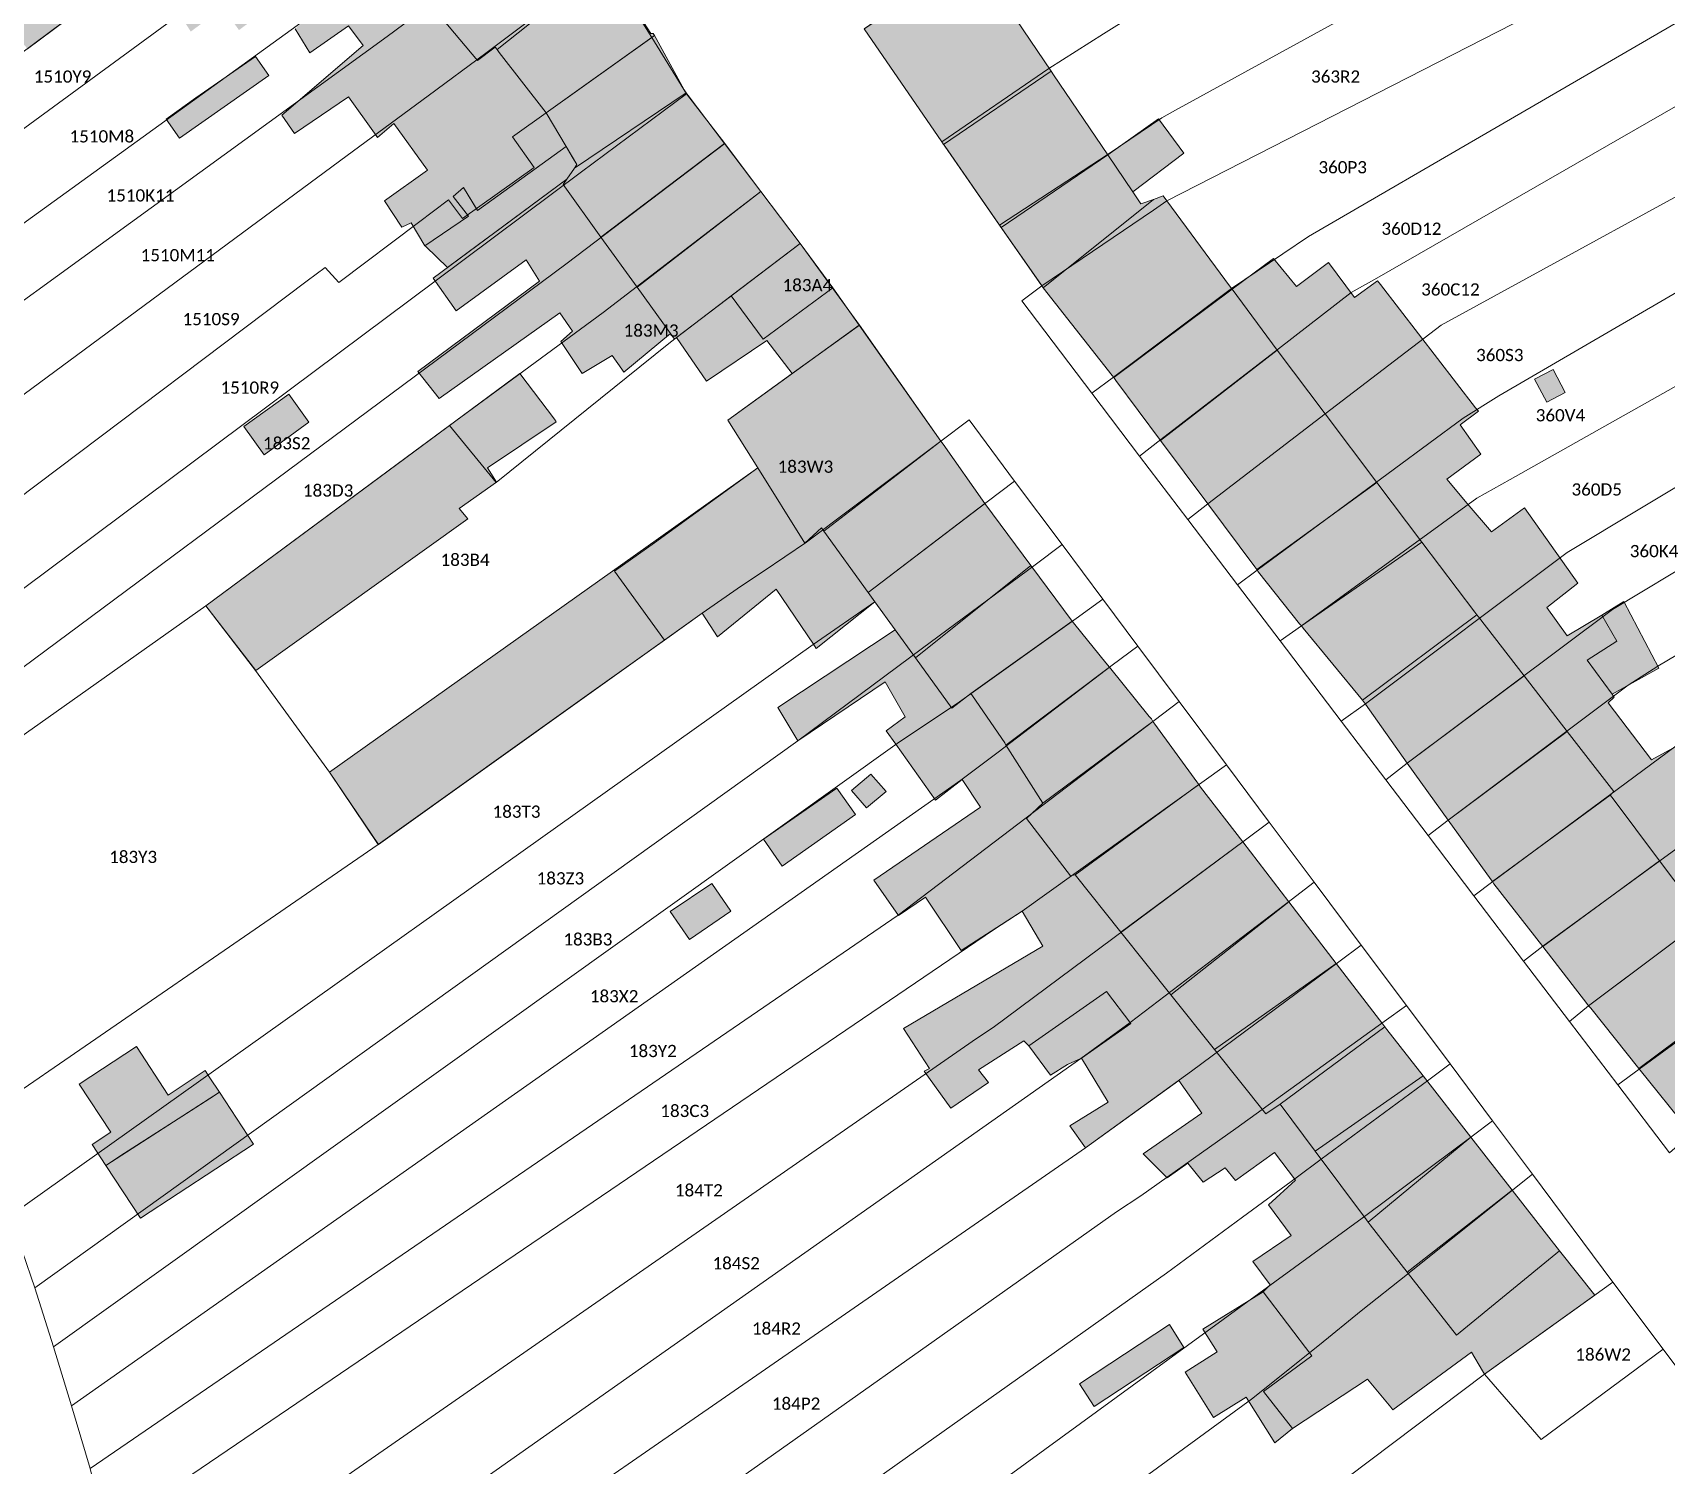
# Model space of a CAD drawing. Header units: metres. Extents: x 113120 to 240396, y 120329 to 242116.
# Drawn here: x 120008.8 to 120115.6, y 121815.8 to 121909.5 of the extents above; entities that cross this region are included whole.
import ezdxf

# ---------------------------------------------------------------- set-up
doc = ezdxf.new("R2010")
doc.units = ezdxf.units.M
doc.header["$LTSCALE"] = 3
for name, color, linetype, lineweight in [('Bpn_CaPa', 78, 'Continuous', 0), ('Bpn_ReBu', 4, 'Continuous', 0), ('Bpt_CaNu', 7, 'Continuous', 0), ('Hachure bâtiment', 11, 'Continuous', 0)]:
    doc.layers.add(name, color=color, linetype=linetype, lineweight=lineweight)
doc.styles.add('Legend', font='')
doc.styles.get('Legend').set_extended_font_data('Calibri')

msp = doc.modelspace()

# ---------------------------------------------------------------- hatches: boundary and pattern name
at = {"layer": 'Hachure bâtiment'}
h = msp.add_hatch(color=256, dxfattribs=at)
h.dxf.hatch_style = 1
h.paths.add_polyline_path([(120015.1, 121940.94), (120013.19, 121938.08), (120018.45, 121933.34), (120017.92, 121932.42), (120021.01, 121928.97), (120022.47, 121930.21), (120024.9, 121926.9), (120023.72, 121925.83), (120026.11, 121922.53), (120026.24, 121922.35), (120021.47, 121918.03), (120020.3, 121919.65), (120017.75, 121917.45), (120018.85, 121916.15), (120008.47, 121908.43), (120007.7, 121909.32), (120006.5, 121908.43), (120004.9, 121910.68), (120018.82, 121921.52), (120017.99, 121922.8), (120020.94, 121925.63), (120019.5, 121927.48), (120016.74, 121925.27), (120015.75, 121926.48), (120013.9, 121925.32), (120012.7, 121926.92), (120007.27, 121931.85), (120010.14, 121934.97), (120005.1, 121939.92), (120003.74, 121938.43), (120002.67, 121939.48), (120004.85, 121941.48), (120005.75, 121940.68), (120010.22, 121945.84)])
h = msp.add_hatch(color=256, dxfattribs=at)
h.dxf.hatch_style = 1
h.paths.add_polyline_path([(120029.62, 121919.37), (120029.8, 121919.21), (120029.95, 121919.06), (120033.21, 121915.91), (120033.33, 121915.81), (120035.41, 121912.58), (120034.42, 121911.81), (120037.9, 121907.67), (120039.05, 121908.53), (120039.18, 121908.37), (120039.31, 121908.19), (120042.38, 121904.24), (120043.7, 121902.03), (120037.9, 121897.85), (120036.99, 121899.35), (120036.3, 121898.77), (120037.3, 121897.48), (120034.45, 121895.55), (120033.55, 121897.05), (120032.95, 121896.77), (120031.82, 121898.48), (120034.62, 121900.48), (120032.42, 121903.55), (120031.35, 121902.63), (120031.16, 121902.9), (120029.45, 121905.28), (120025.94, 121902.88), (120025.1, 121904.08), (120030.42, 121908.65), (120029.45, 121909.92), (120026.94, 121908.17), (120025.97, 121909.73), (120030.54, 121913.77), (120030.05, 121914.55), (120029.05, 121913.83), (120026.99, 121916.52), (120023.74, 121914.55), (120025.59, 121912.08), (120022.3, 121909.65), (120021.25, 121911.12), (120019.15, 121909.55), (120018.48, 121910.59), (120020.35, 121912.15), (120019.39, 121913.83), (120028.38, 121920.46)])
h = msp.add_hatch(color=256, dxfattribs=at)
h.dxf.hatch_style = 1
h.paths.add_polyline_path([(120046.14, 121914.2), (120046.27, 121914.03), (120039.18, 121908.37), (120039.05, 121908.53), (120037.9, 121907.67), (120034.42, 121911.81), (120035.41, 121912.58), (120043.47, 121917.73)])
h = msp.add_hatch(color=256, dxfattribs=at)
h.dxf.hatch_style = 1
h.paths.add_polyline_path([(120046.37, 121913.88), (120046.49, 121913.69), (120049.24, 121909.43), (120049.39, 121909.43), (120049.47, 121909.3), (120042.38, 121904.24), (120039.31, 121908.19), (120039.18, 121908.37), (120046.27, 121914.03)])
h = msp.add_hatch(color=256, dxfattribs=at)
h.dxf.hatch_style = 1
h.paths.add_polyline_path([(120075.4, 121906.97), (120068.37, 121902.17), (120068.26, 121902.33), (120063.18, 121909.72), (120070.32, 121914.49)])
h = msp.add_hatch(color=256, dxfattribs=at)
h.dxf.hatch_style = 1
h.paths.add_polyline_path([(120049.58, 121909.1), (120051.41, 121905.75), (120051.53, 121905.54), (120044.23, 121900.62), (120044.4, 121900.86), (120043.7, 121902.03), (120042.38, 121904.24), (120049.47, 121909.3)])
h = msp.add_hatch(color=256, dxfattribs=at)
h.dxf.hatch_style = 1
h.paths.add_polyline_path([(120024.25, 121906.68), (120018.42, 121902.57), (120017.54, 121903.83), (120019.48, 121905.21), (120023.38, 121907.92)])
h = msp.add_hatch(color=256, dxfattribs=at)
h.dxf.hatch_style = 1
h.paths.add_polyline_path([(120075.56, 121906.73), (120079.11, 121901.48), (120072.14, 121896.74), (120068.47, 121902.03), (120068.37, 121902.17), (120075.4, 121906.97)])
h = msp.add_hatch(color=256, dxfattribs=at)
h.dxf.hatch_style = 1
h.paths.add_polyline_path([(120051.66, 121905.37), (120054.04, 121902.23), (120045.97, 121896.1), (120043.49, 121899.55), (120043.73, 121899.89), (120044.23, 121900.62), (120051.53, 121905.54)])
h = msp.add_hatch(color=256, dxfattribs=at)
h.dxf.hatch_style = 1
h.paths.add_polyline_path([(120084.07, 121901.6), (120080.74, 121899.07), (120079.11, 121901.48), (120082.42, 121903.85)])
h = msp.add_hatch(color=256, dxfattribs=at)
h.dxf.hatch_style = 1
h.paths.add_polyline_path([(120037.88, 121897.89), (120037.89, 121897.88), (120037.9, 121897.85), (120038.83, 121898.52), (120043.7, 121902.03), (120043.79, 121901.89), (120044.16, 121901.26), (120044.4, 121900.86), (120044.23, 121900.62), (120043.73, 121899.89), (120038.86, 121896.29), (120038.46, 121896), (120035.93, 121894.13), (120034.51, 121895.49), (120034.45, 121895.55), (120037.3, 121897.48), (120036.3, 121898.77), (120036.99, 121899.35), (120037.77, 121898.07), (120037.88, 121897.89)])
h = msp.add_hatch(color=256, dxfattribs=at)
h.dxf.hatch_style = 1
h.paths.add_polyline_path([(120056.42, 121899.09), (120048.33, 121892.83), (120045.97, 121896.1), (120054.04, 121902.23)])
h = msp.add_hatch(color=256, dxfattribs=at)
h.dxf.hatch_style = 1
h.paths.add_polyline_path([(120080.74, 121899.07), (120081.27, 121898.28), (120082.1, 121898.58), (120074.88, 121892.8), (120074.72, 121893.03), (120072.14, 121896.74), (120079.11, 121901.48)])
h = msp.add_hatch(color=256, dxfattribs=at)
h.dxf.hatch_style = 1
h.paths.add_polyline_path([(120043.49, 121899.55), (120045.97, 121896.1), (120048.33, 121892.83), (120050.51, 121889.8), (120047.47, 121887.28), (120047.34, 121887.47), (120046.7, 121888.37), (120044.74, 121887.2), (120043.34, 121889.28), (120044.1, 121889.97), (120043.27, 121891.15), (120035.39, 121885.55), (120033.99, 121887.32), (120041.95, 121893.23), (120041.07, 121894.63), (120036.5, 121891.28), (120034.99, 121893.43), (120043.73, 121899.89)])
h = msp.add_hatch(color=256, dxfattribs=at)
h.dxf.hatch_style = 1
h.paths.add_polyline_path([(120058.99, 121895.7), (120050.91, 121889.54), (120050.78, 121889.43), (120050.51, 121889.8), (120048.33, 121892.83), (120056.42, 121899.09)])
h = msp.add_hatch(color=256, dxfattribs=at)
h.dxf.hatch_style = 1
h.paths.add_polyline_path([(120082.97, 121898.48), (120087.07, 121892.93), (120087.24, 121892.71), (120079.5, 121886.92), (120079.39, 121887.06), (120074.88, 121892.8), (120082.1, 121898.58), (120082.74, 121898.8)])
h = msp.add_hatch(color=256, dxfattribs=at)
h.dxf.hatch_style = 1
h.paths.add_polyline_path([(120062.87, 121890.36), (120058.48, 121887.19), (120056.82, 121889.35), (120052.87, 121886.68), (120050.91, 121889.54), (120058.99, 121895.7)])
h = msp.add_hatch(color=256, dxfattribs=at)
h.dxf.hatch_style = 1
h.paths.add_polyline_path([(120091.45, 121892.88), (120093.54, 121894.45), (120095.25, 121892.17), (120096.75, 121893.25), (120096.93, 121893.02), (120103.15, 121884.95), (120103.34, 121884.72), (120102.14, 121883.83), (120103.5, 121881.92), (120101.27, 121880.28), (120102.61, 121878.7), (120104.19, 121876.83), (120106.35, 121878.4), (120109.85, 121873.48), (120107.82, 121871.88), (120109.15, 121870.03), (120111.42, 121871.39), (120112.39, 121869.68), (120110.45, 121868.45), (120112.09, 121866.22), (120112.22, 121866.03), (120111.82, 121865.65), (120114.67, 121861.92), (120117.5, 121863.48), (120119.45, 121860.55), (120118.65, 121860.25), (120119.95, 121858.8), (120121.5, 121859.68), (120122.79, 121858.12), (120119.62, 121855.6), (120121.04, 121853.7), (120122.75, 121851.4), (120126.19, 121853.97), (120127.99, 121851.77), (120126.99, 121851.12), (120129.07, 121848.68), (120128.27, 121848.05), (120129.34, 121846.72), (120130.65, 121847.77), (120132.34, 121845.37), (120128.85, 121842.95), (120129.7, 121842), (120132.55, 121843.97), (120135.05, 121840.97), (120131.82, 121839), (120134.87, 121835.05), (120138.94, 121837.12), (120140.92, 121833.98), (120138.14, 121832.28), (120140.87, 121829.15), (120143.87, 121830.68), (120145.07, 121828.8), (120142.47, 121827.03), (120143.62, 121825.48), (120144.94, 121826.23), (120145.82, 121825), (120144.74, 121824.08), (120146.65, 121821.6), (120149.22, 121822.95), (120151.55, 121819.35), (120146.62, 121815.85), (120143.79, 121819.4), (120141.05, 121822.88), (120137.86, 121826.92), (120135.15, 121830.37), (120134.76, 121830.11), (120132.69, 121832.62), (120132.55, 121832.79), (120132.45, 121832.92), (120129.29, 121837.08), (120127.24, 121839.78), (120124.73, 121843.08), (120124.92, 121843.26), (120125.05, 121843.43), (120121.79, 121847.43), (120121.28, 121847.3), (120118.21, 121851.3), (120118.08, 121851.48), (120117.99, 121851.6), (120115.18, 121855.33), (120112.08, 121859.46), (120111.96, 121859.62), (120112.19, 121859.85), (120109.14, 121863.79), (120106.33, 121867.42), (120103.35, 121871.27), (120103.24, 121871.41), (120103.1, 121871.59), (120099.65, 121876.17), (120096.71, 121880.06), (120093.32, 121884.55), (120090.19, 121888.72), (120087.24, 121892.71), (120089.95, 121894.72)])
h = msp.add_hatch(color=256, dxfattribs=at)
h.dxf.hatch_style = 1
h.paths.add_polyline_path([(120090.19, 121888.72), (120082.56, 121882.82), (120079.64, 121886.74), (120079.5, 121886.92), (120087.24, 121892.71)])
h = msp.add_hatch(color=256, dxfattribs=at)
h.dxf.hatch_style = 1
h.paths.add_polyline_path([(120068.19, 121882.76), (120060.54, 121876.89), (120060.38, 121877.1), (120059.31, 121876.09), (120056.23, 121881.02), (120054.27, 121884.14), (120058.48, 121887.19), (120062.87, 121890.36)])
h = msp.add_hatch(color=256, dxfattribs=at)
h.dxf.hatch_style = 1
h.paths.add_polyline_path([(120093.32, 121884.55), (120085.66, 121878.66), (120082.56, 121882.82), (120090.19, 121888.72)])
h = msp.add_hatch(color=256, dxfattribs=at)
h.dxf.hatch_style = 1
h.paths.add_polyline_path([(120042.93, 121884.2), (120043.05, 121884.03), (120038.55, 121881.03), (120039.14, 121880.08), (120036.7, 121878.37), (120037.27, 121877.68), (120023.4, 121867.77), (120020.14, 121872), (120040.25, 121886.89), (120040.49, 121887.07), (120040.58, 121887.13), (120040.67, 121887.2)])
h = msp.add_hatch(color=256, dxfattribs=at)
h.dxf.hatch_style = 1
h.paths.add_polyline_path([(120109.02, 121885.95), (120107.82, 121885.32), (120107.02, 121886.83), (120108.22, 121887.45)], flags=17)
h = msp.add_hatch(color=256, dxfattribs=at)
h.dxf.hatch_style = 1
h.paths.add_polyline_path([(120026.87, 121884), (120023.94, 121881.88), (120022.62, 121883.72), (120025.55, 121885.83)], flags=17)
h = msp.add_hatch(color=256, dxfattribs=at)
h.dxf.hatch_style = 1
h.paths.add_polyline_path([(120096.71, 121880.06), (120088.85, 121874.37), (120088.72, 121874.55), (120085.66, 121878.66), (120093.32, 121884.55)])
h = msp.add_hatch(color=256, dxfattribs=at)
h.dxf.hatch_style = 1
h.paths.add_polyline_path([(120068.35, 121882.57), (120071.07, 121878.7), (120063.43, 121872.88), (120060.54, 121876.89), (120068.19, 121882.76)])
h = msp.add_hatch(color=256, dxfattribs=at)
h.dxf.hatch_style = 1
h.paths.add_polyline_path([(120059.31, 121876.09), (120060.38, 121877.1), (120060.54, 121876.89), (120063.43, 121872.88), (120063.87, 121872.27), (120060.05, 121869.2), (120059.86, 121869.49), (120057.42, 121873.08), (120053.59, 121869.97), (120052.59, 121871.52), (120031.42, 121856.4), (120028.22, 121861.12), (120049.73, 121876.4), (120056.23, 121881.02)])
h = msp.add_hatch(color=256, dxfattribs=at)
h.dxf.hatch_style = 1
h.paths.add_polyline_path([(120099.65, 121876.17), (120091.77, 121870.68), (120091.65, 121870.83), (120088.97, 121874.21), (120088.85, 121874.37), (120096.71, 121880.06)], flags=17)
h = msp.add_hatch(color=256, dxfattribs=at)
h.dxf.hatch_style = 1
h.paths.add_polyline_path([(120074.08, 121874.63), (120066.53, 121868.59), (120065.2, 121870.44), (120063.87, 121872.27), (120063.43, 121872.88), (120071.07, 121878.7)])
h = msp.add_hatch(color=256, dxfattribs=at)
h.dxf.hatch_style = 1
h.paths.add_polyline_path([(120103.1, 121871.59), (120103.24, 121871.41), (120095.77, 121865.82), (120091.88, 121870.54), (120091.77, 121870.68), (120099.65, 121876.17)], flags=17)
h = msp.add_hatch(color=256, dxfattribs=at)
h.dxf.hatch_style = 1
h.paths.add_polyline_path([(120076.77, 121870.99), (120070.16, 121866.27), (120068.91, 121865.3), (120066.53, 121868.59), (120074.08, 121874.63)])
h = msp.add_hatch(color=256, dxfattribs=at)
h.dxf.hatch_style = 1
h.paths.add_polyline_path([(120115.14, 121867.92), (120112.09, 121866.22), (120110.45, 121868.45), (120112.39, 121869.68), (120111.42, 121871.39), (120112.85, 121872.28)], flags=17)
h = msp.add_hatch(color=256, dxfattribs=at)
h.dxf.hatch_style = 1
h.paths.add_polyline_path([(120076.96, 121870.77), (120078.97, 121868.28), (120079.21, 121867.98), (120072.45, 121862.88), (120072.38, 121863.05), (120070.27, 121866.11), (120070.16, 121866.27), (120076.77, 121870.99)])
h = msp.add_hatch(color=256, dxfattribs=at)
h.dxf.hatch_style = 1
h.paths.add_polyline_path([(120103.35, 121871.27), (120106.33, 121867.42), (120098.68, 121861.72), (120095.95, 121865.57), (120095.77, 121865.82), (120103.24, 121871.41)], flags=17)
h = msp.add_hatch(color=256, dxfattribs=at)
h.dxf.hatch_style = 1
h.paths.add_polyline_path([(120080.62, 121844.68), (120077.4, 121842.43), (120076.47, 121842), (120075.36, 121841.3), (120073.94, 121843.23), (120079.02, 121846.77)], flags=16)
h.paths.add_polyline_path([(120066.53, 121868.59), (120068.91, 121865.3), (120070.16, 121866.27), (120070.27, 121866.11), (120072.38, 121863.05), (120072.45, 121862.88), (120072.57, 121862.69), (120074.87, 121859.1), (120073.8, 121858.09), (120076.67, 121854.34), (120076.97, 121854.41), (120079.97, 121850.66), (120083.23, 121846.57), (120086.09, 121842.99), (120089.45, 121838.79), (120090.37, 121839.41), (120092.67, 121836.33), (120096.03, 121831.84), (120096.13, 121831.7), (120096.26, 121831.51), (120098.68, 121828.43), (120101.91, 121824.31), (120108.65, 121829.81), (120110.96, 121826.93), (120103.75, 121821.75), (120103.62, 121821.98), (120102.9, 121823.2), (120097.75, 121819.43), (120097.62, 121819.59), (120096.1, 121821.43), (120091.19, 121818.2), (120089.3, 121820.63), (120092.45, 121822.95), (120089.27, 121827.15), (120089.72, 121827.6), (120088.59, 121829.12), (120091.1, 121830.83), (120089.62, 121832.83), (120091.39, 121834.45), (120090.02, 121836.25), (120087.47, 121834.43), (120086.79, 121835.25), (120085.34, 121834.32), (120084.35, 121835.55), (120082.99, 121834.6), (120081.42, 121836.17), (120085.25, 121838.83), (120083.75, 121840.95), (120077.65, 121836.55), (120076.62, 121838), (120079.14, 121839.55), (120077.4, 121842.43), (120077.62, 121842.59), (120080.62, 121844.68), (120079.02, 121846.77), (120073.94, 121843.23), (120073.62, 121843.55), (120070.65, 121841.65), (120071.3, 121840.83), (120068.85, 121839.15), (120067.1, 121841.57), (120067.45, 121841.75), (120065.75, 121844.37), (120074.87, 121849.75), (120073.5, 121852.03), (120069.53, 121849.46), (120067.19, 121852.95), (120065.42, 121851.75), (120063.82, 121854.05), (120070.79, 121858.83), (120069.59, 121860.65), (120067.85, 121859.28), (120065.25, 121862.95), (120064.62, 121863.83), (120065.85, 121864.75), (120064.55, 121867.03), (120058.85, 121863.17), (120057.54, 121865.35), (120065.2, 121870.44)])
h = msp.add_hatch(color=256, dxfattribs=at)
h.dxf.hatch_style = 1
h.paths.add_polyline_path([(120081.82, 121864.77), (120081.96, 121864.6), (120082.05, 121864.43), (120074.87, 121859.1), (120072.57, 121862.69), (120072.45, 121862.88), (120079.21, 121867.98)], flags=17)
h = msp.add_hatch(color=256, dxfattribs=at)
h.dxf.hatch_style = 1
h.paths.add_polyline_path([(120109.14, 121863.79), (120101.36, 121857.99), (120098.68, 121861.72), (120106.33, 121867.42)], flags=17)
h = msp.add_hatch(color=256, dxfattribs=at)
h.dxf.hatch_style = 1
h.paths.add_polyline_path([(120082.18, 121864.25), (120084.93, 121860.5), (120085.06, 121860.31), (120076.97, 121854.41), (120076.67, 121854.34), (120073.8, 121858.09), (120074.87, 121859.1), (120082.05, 121864.43)], flags=17)
h = msp.add_hatch(color=256, dxfattribs=at)
h.dxf.hatch_style = 1
h.paths.add_polyline_path([(120112.19, 121859.85), (120111.96, 121859.62), (120104.26, 121853.97), (120104.17, 121854.09), (120101.36, 121857.99), (120109.14, 121863.79)], flags=17)
h = msp.add_hatch(color=256, dxfattribs=at)
h.dxf.hatch_style = 1
h.paths.add_polyline_path([(120064.62, 121859.85), (120063.34, 121858.78), (120062.35, 121859.92), (120063.62, 121861)], flags=17)
h = msp.add_hatch(color=256, dxfattribs=at)
h.dxf.hatch_style = 1
h.paths.add_polyline_path([(120085.17, 121860.15), (120087.93, 121856.57), (120079.97, 121850.66), (120076.97, 121854.41), (120085.06, 121860.31)], flags=17)
h = msp.add_hatch(color=256, dxfattribs=at)
h.dxf.hatch_style = 1
h.paths.add_polyline_path([(120062.62, 121858.35), (120057.82, 121854.97), (120056.59, 121856.73), (120061.39, 121860.08)])
h = msp.add_hatch(color=256, dxfattribs=at)
h.dxf.hatch_style = 1
h.paths.add_polyline_path([(120112.08, 121859.46), (120115.18, 121855.33), (120107.55, 121849.72), (120104.36, 121853.83), (120104.26, 121853.97), (120111.96, 121859.62)], flags=17)
h = msp.add_hatch(color=256, dxfattribs=at)
h.dxf.hatch_style = 1
h.paths.add_polyline_path([(120090.94, 121852.65), (120083.23, 121846.57), (120079.97, 121850.66), (120087.93, 121856.57)], flags=17)
h.paths.add_polyline_path([(120080.62, 121844.68), (120077.4, 121842.43), (120076.47, 121842), (120075.36, 121841.3), (120073.94, 121843.23), (120079.02, 121846.77)], flags=16)
h = msp.add_hatch(color=256, dxfattribs=at)
h.dxf.hatch_style = 1
h.paths.add_polyline_path([(120117.99, 121851.6), (120118.08, 121851.48), (120110.55, 121845.85), (120110.44, 121845.99), (120107.55, 121849.72), (120115.18, 121855.33)], flags=17)
h = msp.add_hatch(color=256, dxfattribs=at)
h.dxf.hatch_style = 1
h.paths.add_polyline_path([(120054.47, 121852.03), (120051.75, 121850.17), (120050.5, 121852), (120053.22, 121853.85)])
h = msp.add_hatch(color=256, dxfattribs=at)
h.dxf.hatch_style = 1
h.paths.add_polyline_path([(120094.05, 121848.6), (120086.09, 121842.99), (120083.23, 121846.57), (120090.94, 121852.65)], flags=17)
h = msp.add_hatch(color=256, dxfattribs=at)
h.dxf.hatch_style = 1
h.paths.add_polyline_path([(120118.21, 121851.3), (120121.28, 121847.3), (120113.84, 121841.75), (120110.69, 121845.68), (120110.55, 121845.85), (120118.08, 121851.48)], flags=17)
h = msp.add_hatch(color=256, dxfattribs=at)
h.dxf.hatch_style = 1
h.paths.add_polyline_path([(120097.09, 121844.64), (120097.22, 121844.47), (120090.37, 121839.41), (120089.45, 121838.79), (120086.09, 121842.99), (120094.05, 121848.6)], flags=17)
h = msp.add_hatch(color=256, dxfattribs=at)
h.dxf.hatch_style = 1
h.paths.add_polyline_path([(120125.05, 121843.43), (120124.92, 121843.26), (120124.73, 121843.08), (120117.26, 121837.48), (120117.17, 121837.6), (120113.84, 121841.75), (120121.28, 121847.3), (120121.79, 121847.43)], flags=17)
h = msp.add_hatch(color=256, dxfattribs=at)
h.dxf.hatch_style = 1
h.paths.add_polyline_path([(120097.36, 121844.3), (120099.73, 121841.26), (120092.67, 121836.33), (120090.37, 121839.41), (120097.22, 121844.47)], flags=17)
h = msp.add_hatch(color=256, dxfattribs=at)
h.dxf.hatch_style = 1
h.paths.add_polyline_path([(120020.09, 121841.61), (120020.4, 121841.14), (120021.02, 121840.19), (120020.4, 121839.79), (120018.57, 121838.61), (120014.81, 121836.2), (120013.59, 121835.41), (120012.7, 121836.77), (120013.92, 121837.57), (120011.85, 121840.73), (120015.59, 121843.18), (120017.66, 121840.01)])
h = msp.add_hatch(color=256, dxfattribs=at)
h.dxf.hatch_style = 1
h.paths.add_polyline_path([(120102.85, 121837.25), (120096.13, 121831.7), (120096.03, 121831.84), (120092.67, 121836.33), (120099.73, 121841.26)], flags=17)
h = msp.add_hatch(color=256, dxfattribs=at)
h.dxf.hatch_style = 1
h.paths.add_polyline_path([(120023.24, 121836.79), (120015.85, 121831.96), (120013.59, 121835.41), (120021.02, 121840.19)])
h = msp.add_hatch(color=256, dxfattribs=at)
h.dxf.hatch_style = 1
h.paths.add_polyline_path([(120105.56, 121833.78), (120098.68, 121828.43), (120096.26, 121831.51), (120096.13, 121831.7), (120102.85, 121837.25)], flags=17)
h = msp.add_hatch(color=256, dxfattribs=at)
h.dxf.hatch_style = 1
h.paths.add_polyline_path([(120108.65, 121829.81), (120101.91, 121824.31), (120098.68, 121828.43), (120105.56, 121833.78)], flags=17)
h = msp.add_hatch(color=256, dxfattribs=at)
h.dxf.hatch_style = 1
h.paths.add_polyline_path([(120090.04, 121817.27), (120088.15, 121820.26), (120086.03, 121818.92), (120084.16, 121821.89), (120086.26, 121823.21), (120085.32, 121824.69), (120089.27, 121827.15), (120092.45, 121822.95), (120089.3, 121820.63), (120091.19, 121818.2)])
h = msp.add_hatch(color=256, dxfattribs=at)
h.dxf.hatch_style = 1
h.paths.add_polyline_path([(120084.07, 121823.51), (120078.22, 121819.65), (120077.25, 121821.12), (120083.15, 121825)], flags=17)

# ---------------------------------------------------------------- linework, layer by layer
at = {"layer": 'Bpn_CaPa'}
for points in [[(120105.93, 121926.31), (120078.82, 121909.41), (120075.26, 121907.13), (120068.26, 121902.35), (120063.18, 121909.72), (120070.13, 121914.55), (120072.92, 121916.53), (120082.9, 121923.27), (120083.5, 121923.67), (120099.71, 121934.71), (120105.93, 121926.31)], [(120031.72, 121932.6), (120034.62, 121928.93), (120026.29, 121922.31), (120021.47, 121918.03), (120018.85, 121916.15), (120010.83, 121910.18), (119979.26, 121886.72), (119977.66, 121889.36), (120007.27, 121912.53), (120008.34, 121913.36), (120018.82, 121921.52), (120020.83, 121923.34), (120031.72, 121932.6)], [(120034.62, 121928.93), (120037.54, 121925.22), (120026.81, 121916.9), (120025.56, 121915.96), (120023.82, 121914.65), (120023.01, 121914.06), (120019.69, 121911.6), (119981.24, 121883.47), (119979.26, 121886.72), (120010.83, 121910.18), (120018.85, 121916.15), (120021.47, 121918.03), (120026.29, 121922.31), (120034.62, 121928.93)], [(120105.93, 121926.31), (120110.98, 121919.48), (120083.53, 121904.42), (120082.64, 121903.92), (120079.14, 121901.53), (120072.02, 121896.89), (120068.26, 121902.35), (120075.26, 121907.13), (120078.82, 121909.41), (120105.93, 121926.31)], [(120037.54, 121925.22), (120040.77, 121921.08), (120032.67, 121914.84), (120029.97, 121912.76), (119983.75, 121879.35), (119982.24, 121881.83), (119981.24, 121883.47), (120019.69, 121911.6), (120023.01, 121914.06), (120023.82, 121914.65), (120025.56, 121915.96), (120026.81, 121916.9), (120037.54, 121925.22)], [(119985.91, 121875.79), (119983.75, 121879.35), (120029.97, 121912.76), (120032.67, 121914.84), (120040.77, 121921.08), (120043.4, 121917.71), (120032, 121909.22), (119985.91, 121875.79)], [(120110.98, 121919.48), (120114.48, 121914.62), (120082.97, 121898.48), (120082.09, 121897.88), (120074.8, 121892.92), (120072.02, 121896.89), (120079.14, 121901.53), (120082.64, 121903.92), (120083.53, 121904.42), (120110.98, 121919.48)], [(119988.62, 121871.34), (119985.91, 121875.79), (120032, 121909.22), (120043.4, 121917.71), (120046.27, 121914.03), (120038.45, 121908.14), (120034.66, 121905.35), (120029.38, 121901.45), (119988.62, 121871.34)], [(120117.29, 121910.72), (120092.24, 121896.16), (120087.2, 121892.75), (120079.49, 121886.95), (120078.06, 121885.91), (120073.48, 121891.94), (120074.8, 121892.92), (120082.09, 121897.88), (120082.97, 121898.48), (120114.48, 121914.62), (120117.2, 121910.83), (120117.29, 121910.72)], [(120049.29, 121909.17), (120040.18, 121902.66), (120041.6, 121900.66), (120036.92, 121897.32), (120036.01, 121898.55), (120034.04, 121897.07), (120028.82, 121893.14), (120027.93, 121894.12), (120026.75, 121893.26), (119991.47, 121866.66), (119988.62, 121871.34), (120029.38, 121901.45), (120034.66, 121905.35), (120038.45, 121908.14), (120046.27, 121914.03), (120049.29, 121909.17)], [(120081.19, 121881.79), (120078.06, 121885.91), (120079.49, 121886.95), (120087.2, 121892.75), (120092.24, 121896.16), (120117.29, 121910.72), (120120.17, 121906.92), (120096.69, 121893.43), (120095.02, 121892.48), (120090.26, 121888.8), (120082.58, 121882.87), (120081.19, 121881.79)], [(120049.29, 121909.17), (120051.57, 121905.49), (120044.7, 121900.37), (120035.13, 121893.23), (119994.01, 121862.54), (119991.47, 121866.66), (120026.75, 121893.26), (120027.93, 121894.12), (120028.82, 121893.14), (120034.04, 121897.07), (120036.01, 121898.55), (120036.92, 121897.32), (120041.6, 121900.66), (120040.18, 121902.66), (120049.29, 121909.17)], [(120081.19, 121881.79), (120082.58, 121882.87), (120090.26, 121888.8), (120095.02, 121892.48), (120096.69, 121893.43), (120120.17, 121906.92), (120123.3, 121902.61), (120100.9, 121890.35), (120093.33, 121884.55), (120085.66, 121878.66), (120084.35, 121877.64), (120081.19, 121881.79)], [(119994.01, 121862.54), (120035.13, 121893.23), (120044.7, 121900.37), (120051.57, 121905.49), (120054.06, 121902.24), (120043.75, 121894.4), (120042.06, 121893.14), (119996.02, 121858.96), (119994.01, 121862.54)], [(119997.56, 121856.02), (119996.02, 121858.96), (120042.06, 121893.14), (120043.75, 121894.4), (120054.06, 121902.24), (120056.43, 121899.1), (120046.11, 121891.19), (120036.06, 121883.79), (120033.73, 121882.07), (120020.14, 121872), (119997.56, 121856.02)], [(120123.3, 121902.61), (120126.38, 121898.38), (120104.68, 121885.73), (120102.34, 121884.26), (120088.88, 121874.33), (120087.59, 121873.38), (120084.35, 121877.64), (120085.66, 121878.66), (120093.33, 121884.55), (120100.9, 121890.35), (120123.3, 121902.61)], [(120054.48, 121892.26), (120050.52, 121889.24), (120048.5, 121887.63), (120039.11, 121880.07), (120036.06, 121883.79), (120046.11, 121891.19), (120056.43, 121899.1), (120059, 121895.7), (120054.48, 121892.26)], [(120087.59, 121873.38), (120088.88, 121874.33), (120102.34, 121884.26), (120104.68, 121885.73), (120126.38, 121898.38), (120129.67, 121893.93), (120105.41, 121880.25), (120103.23, 121879.03), (120091.77, 121870.68), (120090.38, 121869.71), (120087.59, 121873.38)], [(120061.12, 121892.8), (120056.57, 121889.43), (120054.48, 121892.26), (120059, 121895.7), (120061.12, 121892.8)], [(120132.8, 121889.7), (120109.14, 121875.48), (120095.95, 121865.6), (120094.37, 121864.46), (120090.38, 121869.71), (120091.77, 121870.68), (120103.23, 121879.03), (120105.41, 121880.25), (120129.67, 121893.93), (120132.8, 121889.7)], [(120061.12, 121892.8), (120062.86, 121890.36), (120054.27, 121884.14), (120056.23, 121881.02), (120049.47, 121876.12), (120046.85, 121874.27), (120050.12, 121869.75), (120045.38, 121866.37), (120031.41, 121856.39), (120028.22, 121861.12), (120023.39, 121867.77), (120020.14, 121872), (120033.73, 121882.07), (120036.06, 121883.79), (120039.11, 121880.07), (120048.5, 121887.63), (120050.52, 121889.24), (120054.48, 121892.26), (120056.57, 121889.43), (120061.12, 121892.8)], [(120050.12, 121869.75), (120046.85, 121874.27), (120049.47, 121876.12), (120056.23, 121881.02), (120054.27, 121884.14), (120062.86, 121890.36), (120068.19, 121882.76), (120059.41, 121876.16), (120056.58, 121874.25), (120055.16, 121873.3), (120052.59, 121871.52), (120050.12, 121869.75)], [(120132.8, 121889.7), (120135.57, 121885.88), (120112.1, 121871.76), (120098.68, 121861.72), (120097.28, 121860.63), (120094.37, 121864.46), (120095.95, 121865.6), (120109.14, 121875.48), (120132.8, 121889.7)], [(120100.06, 121856.98), (120097.28, 121860.63), (120098.68, 121861.72), (120112.1, 121871.76), (120135.57, 121885.88), (120138.46, 121881.92), (120115.07, 121868.05), (120113.14, 121866.81), (120101.36, 121857.99), (120100.06, 121856.98)], [(120050.12, 121869.75), (120052.59, 121871.52), (120055.16, 121873.3), (120056.58, 121874.25), (120059.41, 121876.16), (120068.19, 121882.76), (120070.04, 121884.17), (120073, 121880.14), (120071.22, 121878.79), (120063.43, 121872.88), (120063.87, 121872.27), (120059.85, 121869.48), (120007.34, 121832.1), (120005.16, 121838.34), (120031.41, 121856.39), (120045.38, 121866.37), (120050.12, 121869.75)], [(120103.05, 121853.04), (120100.06, 121856.98), (120101.36, 121857.99), (120113.14, 121866.81), (120115.07, 121868.05), (120138.46, 121881.92), (120141.54, 121877.71), (120116.28, 121862.85), (120104.29, 121853.98), (120103.05, 121853.04)], [(120008.96, 121827.4), (120007.34, 121832.1), (120059.85, 121869.48), (120063.87, 121872.27), (120063.43, 121872.88), (120071.22, 121878.79), (120073, 121880.14), (120076.13, 121876.01), (120074.36, 121874.69), (120066.99, 121869.22), (120058.85, 121863.17), (120008.96, 121827.4)], [(120103.05, 121853.04), (120104.29, 121853.98), (120116.28, 121862.85), (120141.54, 121877.71), (120144.48, 121873.7), (120121.5, 121859.68), (120119.95, 121858.8), (120107.56, 121849.74), (120106.3, 121848.77), (120103.05, 121853.04)], [(120008.96, 121827.4), (120058.85, 121863.17), (120066.99, 121869.22), (120074.36, 121874.69), (120076.13, 121876.01), (120078.79, 121872.44), (120077.04, 121871.18), (120069.41, 121865.72), (120065.33, 121862.99), (120010.17, 121823.55), (120008.96, 121827.4)], [(120109.3, 121844.82), (120106.3, 121848.77), (120107.56, 121849.74), (120119.95, 121858.8), (120121.5, 121859.68), (120144.48, 121873.7), (120147.02, 121869.43), (120122.56, 121854.65), (120121.04, 121853.7), (120110.55, 121845.85), (120109.3, 121844.82)], [(119997.56, 121856.02), (120020.14, 121872), (120023.39, 121867.77), (120028.22, 121861.12), (120031.41, 121856.39), (120005.16, 121838.34), (120003.32, 121844.79), (119997.56, 121856.02)], [(120081.08, 121869.37), (120079.39, 121868.11), (120071.94, 121862.44), (120069.51, 121860.6), (120011.34, 121819.68), (120010.17, 121823.55), (120065.33, 121862.99), (120069.41, 121865.72), (120077.04, 121871.18), (120078.79, 121872.44), (120081.08, 121869.37)], [(120083.78, 121865.75), (120082.15, 121864.5), (120073.78, 121858.14), (120065.4, 121851.78), (120012.56, 121815.59), (120011.34, 121819.68), (120069.51, 121860.6), (120071.94, 121862.44), (120079.39, 121868.11), (120081.08, 121869.37), (120083.78, 121865.75)], [(120109.3, 121844.82), (120110.55, 121845.85), (120121.04, 121853.7), (120122.56, 121854.65), (120147.02, 121869.43), (120150.19, 121865.22), (120127.99, 121851.77), (120126.28, 121850.77), (120113.86, 121841.71), (120112.45, 121840.67), (120109.3, 121844.82)], [(120083.78, 121865.75), (120086.87, 121861.61), (120085.25, 121860.45), (120073.5, 121852.03), (120071.64, 121850.81), (120013.57, 121811.36), (120012.56, 121815.59), (120065.4, 121851.78), (120073.78, 121858.14), (120082.15, 121864.5), (120083.78, 121865.75)], [(120150.19, 121865.22), (120152.92, 121861.6), (120128.72, 121847.48), (120126.53, 121845.94), (120127.23, 121845.02), (120117.26, 121837.48), (120115.84, 121836.22), (120112.45, 121840.67), (120113.86, 121841.71), (120126.28, 121850.77), (120127.99, 121851.77), (120150.19, 121865.22)], [(120089.66, 121857.86), (120088.11, 121856.7), (120071.61, 121844.43), (120070.52, 121843.71), (120014.96, 121805.13), (120013.57, 121811.36), (120071.64, 121850.81), (120073.5, 121852.03), (120085.25, 121860.45), (120086.87, 121861.61), (120089.66, 121857.86)], [(120016.21, 121799.34), (120014.96, 121805.13), (120070.52, 121843.71), (120071.61, 121844.43), (120088.11, 121856.7), (120089.66, 121857.86), (120092.61, 121853.93), (120091.11, 121852.78), (120080.57, 121844.75), (120077.35, 121842.4), (120016.21, 121799.34)], [(120017.21, 121794.74), (120016.21, 121799.34), (120077.35, 121842.4), (120080.57, 121844.75), (120091.11, 121852.78), (120092.61, 121853.93), (120095.68, 121849.81), (120094.21, 121848.72), (120084.59, 121841.58), (120077.65, 121836.55), (120017.21, 121794.74)], [(120098.63, 121845.87), (120097.19, 121844.82), (120087.48, 121837.81), (120081.28, 121833.41), (120079.68, 121832.37), (120018.44, 121789.04), (120017.21, 121794.74), (120077.65, 121836.55), (120084.59, 121841.58), (120094.21, 121848.72), (120095.68, 121849.81), (120098.63, 121845.87)], [(120101.49, 121842.04), (120100.1, 121841.01), (120093.05, 121835.81), (120091.42, 121834.6), (120087.92, 121832.03), (120082.94, 121828.35), (120020.21, 121783.88), (120018.44, 121789.04), (120079.68, 121832.37), (120081.28, 121833.41), (120087.48, 121837.81), (120097.19, 121844.82), (120098.63, 121845.87), (120101.49, 121842.04)], [(120101.49, 121842.04), (120104.27, 121838.32), (120102.93, 121837.32), (120095.98, 121832.13), (120022.4, 121778.48), (120020.21, 121783.88), (120082.94, 121828.35), (120087.92, 121832.03), (120091.42, 121834.6), (120093.05, 121835.81), (120100.1, 121841.01), (120101.49, 121842.04)], [(120024.96, 121773.7), (120022.4, 121778.48), (120095.98, 121832.13), (120102.93, 121837.32), (120104.27, 121838.32), (120106.87, 121834.84), (120105.6, 121833.82), (120098.71, 121828.29), (120095.67, 121825.89), (120092.95, 121823.68), (120088.5, 121820.12), (120024.96, 121773.7)], [(120024.96, 121773.7), (120088.5, 121820.12), (120092.95, 121823.68), (120095.67, 121825.89), (120098.71, 121828.29), (120105.6, 121833.82), (120106.87, 121834.84), (120112.14, 121827.77), (120110.9, 121826.88), (120103.75, 121821.75), (120088.79, 121810.49), (120088.02, 121811.63), (120026.72, 121769.58), (120024.96, 121773.7)], [(120103.75, 121821.75), (120110.9, 121826.88), (120112.14, 121827.77), (120115.42, 121823.38), (120107.45, 121817.48), (120103.75, 121821.75)]]:
    msp.add_lwpolyline(points, close=True, dxfattribs=at)
for points in [[(120007.34, 121832.1), (120008.96, 121827.4), (120010.17, 121823.55), (120010.17, 121823.55), (120011.34, 121819.68), (120012.56, 121815.59), (120013.57, 121811.36), (120014.96, 121805.13), (120016.21, 121799.34), (120017.21, 121794.74), (120018.44, 121789.04), (120020.21, 121783.88), (120022.4, 121778.48), (120024.96, 121773.7), (120026.72, 121769.58), (120029.06, 121760.52), (120027.92, 121753.61), (120018.28, 121754.1), (120017.76, 121735.37), (120016.43, 121700.05), (120011.65, 121701.12), (120008.66, 121746.27)], [(120017.76, 121735.37), (120018.28, 121754.1), (120027.92, 121753.61), (120029.06, 121760.52), (120026.72, 121769.58), (120088.02, 121811.63), (120088.79, 121810.49), (120103.75, 121821.75), (120107.45, 121817.48), (120115.42, 121823.38), (120132.61, 121800.34), (120145.14, 121785.43), (120162.1, 121770.45), (120187.71, 121749.4), (120231.06, 121718.28)]]:
    msp.add_lwpolyline(points, dxfattribs=at)
at = {"layer": 'Bpn_ReBu'}
for points in [[(120005.75, 121940.68), (120010.22, 121945.84), (120015.1, 121940.94), (120015.1, 121940.94), (120013.19, 121938.08), (120018.45, 121933.34), (120017.92, 121932.42), (120021.01, 121928.97), (120022.47, 121930.21), (120024.9, 121926.9), (120023.72, 121925.83), (120026.11, 121922.53), (120026.24, 121922.35), (120021.47, 121918.03), (120020.3, 121919.65), (120017.75, 121917.45), (120018.85, 121916.15), (120008.47, 121908.43)], [(120034.42, 121911.81), (120037.9, 121907.67), (120039.05, 121908.53), (120039.18, 121908.37), (120039.31, 121908.19), (120042.38, 121904.24), (120043.7, 121902.03), (120037.9, 121897.85), (120036.99, 121899.35), (120036.3, 121898.77), (120037.3, 121897.48), (120034.45, 121895.55), (120033.55, 121897.05), (120032.95, 121896.77), (120031.82, 121898.48), (120034.62, 121900.48), (120032.42, 121903.55), (120031.35, 121902.63), (120031.16, 121902.9), (120029.45, 121905.28), (120025.94, 121902.88), (120025.1, 121904.08), (120030.42, 121908.65), (120029.45, 121909.92), (120026.94, 121908.17), (120025.97, 121909.73)], [(120117.99, 121851.6), (120115.18, 121855.33), (120112.08, 121859.46), (120111.96, 121859.62), (120112.19, 121859.85), (120109.14, 121863.79), (120106.33, 121867.42), (120103.35, 121871.27), (120103.24, 121871.41), (120103.1, 121871.59), (120099.65, 121876.17), (120096.71, 121880.06), (120093.32, 121884.55), (120090.19, 121888.72), (120087.24, 121892.71), (120089.95, 121894.72), (120091.45, 121892.88), (120091.45, 121892.88), (120093.54, 121894.45), (120095.25, 121892.17), (120096.75, 121893.25), (120096.93, 121893.02), (120103.15, 121884.95), (120103.34, 121884.72), (120102.14, 121883.83), (120103.5, 121881.92), (120101.27, 121880.28), (120102.61, 121878.7), (120104.19, 121876.83), (120106.35, 121878.4), (120109.85, 121873.48), (120107.82, 121871.88), (120109.15, 121870.03), (120111.42, 121871.39), (120112.39, 121869.68), (120110.45, 121868.45), (120112.09, 121866.22), (120112.22, 121866.03), (120111.82, 121865.65), (120114.67, 121861.92), (120117.5, 121863.48)]]:
    msp.add_lwpolyline(points, dxfattribs=at)
for points in [[(120046.14, 121914.2), (120046.27, 121914.03), (120039.18, 121908.37), (120039.05, 121908.53), (120037.9, 121907.67), (120034.42, 121911.81), (120035.41, 121912.58), (120043.47, 121917.73), (120046.14, 121914.2)], [(120046.37, 121913.88), (120046.49, 121913.69), (120049.24, 121909.43), (120049.39, 121909.43), (120049.47, 121909.3), (120042.38, 121904.24), (120039.31, 121908.19), (120039.18, 121908.37), (120046.27, 121914.03), (120046.37, 121913.88)], [(120075.4, 121906.97), (120068.37, 121902.17), (120068.26, 121902.33), (120063.18, 121909.72), (120070.32, 121914.49), (120075.4, 121906.97)], [(120049.58, 121909.1), (120051.41, 121905.75), (120051.53, 121905.54), (120044.23, 121900.62), (120044.4, 121900.86), (120043.7, 121902.03), (120042.38, 121904.24), (120049.47, 121909.3), (120049.58, 121909.1)], [(120024.25, 121906.68), (120018.42, 121902.57), (120017.54, 121903.83), (120019.48, 121905.21), (120023.38, 121907.92), (120024.25, 121906.68)], [(120075.56, 121906.73), (120079.11, 121901.48), (120072.14, 121896.74), (120068.47, 121902.03), (120068.37, 121902.17), (120075.4, 121906.97), (120075.56, 121906.73)], [(120051.66, 121905.37), (120054.04, 121902.23), (120045.97, 121896.1), (120043.49, 121899.55), (120043.73, 121899.89), (120044.23, 121900.62), (120051.53, 121905.54), (120051.66, 121905.37)], [(120084.07, 121901.6), (120080.74, 121899.07), (120079.11, 121901.48), (120082.42, 121903.85), (120084.07, 121901.6)], [(120037.88, 121897.89), (120037.89, 121897.88), (120037.9, 121897.85), (120038.83, 121898.52), (120043.7, 121902.03), (120043.79, 121901.89), (120044.16, 121901.26), (120044.4, 121900.86), (120044.23, 121900.62), (120043.73, 121899.89), (120038.86, 121896.29), (120038.46, 121896), (120035.93, 121894.13), (120034.51, 121895.49), (120034.45, 121895.55), (120037.3, 121897.48), (120036.3, 121898.77), (120036.99, 121899.35), (120037.77, 121898.07), (120037.88, 121897.89), (120037.88, 121897.89)], [(120056.42, 121899.09), (120048.33, 121892.83), (120045.97, 121896.1), (120054.04, 121902.23), (120056.42, 121899.09)], [(120080.74, 121899.07), (120081.27, 121898.28), (120082.1, 121898.58), (120074.88, 121892.8), (120074.72, 121893.03), (120072.14, 121896.74), (120079.11, 121901.48), (120080.74, 121899.07)], [(120043.49, 121899.55), (120045.97, 121896.1), (120048.33, 121892.83), (120050.51, 121889.8), (120047.47, 121887.28), (120047.34, 121887.47), (120046.7, 121888.37), (120044.74, 121887.2), (120043.34, 121889.28), (120044.1, 121889.97), (120043.27, 121891.15), (120035.39, 121885.55), (120033.99, 121887.32), (120041.95, 121893.23), (120041.07, 121894.63), (120036.5, 121891.28), (120034.99, 121893.43), (120043.73, 121899.89), (120043.49, 121899.55)], [(120058.99, 121895.7), (120050.91, 121889.54), (120050.78, 121889.43), (120050.51, 121889.8), (120048.33, 121892.83), (120056.42, 121899.09), (120058.99, 121895.7)], [(120082.97, 121898.48), (120087.07, 121892.93), (120087.24, 121892.71), (120079.5, 121886.92), (120079.39, 121887.06), (120074.88, 121892.8), (120082.1, 121898.58), (120082.74, 121898.8), (120082.97, 121898.48)], [(120062.87, 121890.36), (120058.48, 121887.19), (120056.82, 121889.35), (120052.87, 121886.68), (120050.91, 121889.54), (120058.99, 121895.7), (120062.87, 121890.36)], [(120090.19, 121888.72), (120082.56, 121882.82), (120079.64, 121886.74), (120079.5, 121886.92), (120087.24, 121892.71), (120090.19, 121888.72)], [(120068.19, 121882.76), (120060.54, 121876.89), (120060.38, 121877.1), (120059.31, 121876.09), (120056.23, 121881.02), (120054.27, 121884.14), (120058.48, 121887.19), (120062.87, 121890.36), (120068.19, 121882.76)], [(120093.32, 121884.55), (120085.66, 121878.66), (120082.56, 121882.82), (120090.19, 121888.72), (120093.32, 121884.55)], [(120042.93, 121884.2), (120043.05, 121884.03), (120038.55, 121881.03), (120039.14, 121880.08), (120036.7, 121878.37), (120037.27, 121877.68), (120023.4, 121867.77), (120020.14, 121872), (120040.25, 121886.89), (120040.49, 121887.07), (120040.58, 121887.13), (120040.67, 121887.2), (120042.93, 121884.2)], [(120109.02, 121885.95), (120107.82, 121885.32), (120107.02, 121886.83), (120108.22, 121887.45), (120109.02, 121885.95)], [(120026.87, 121884), (120023.94, 121881.88), (120022.62, 121883.72), (120025.55, 121885.83), (120026.87, 121884)], [(120096.71, 121880.06), (120088.85, 121874.37), (120088.72, 121874.55), (120085.66, 121878.66), (120093.32, 121884.55), (120096.71, 121880.06)], [(120068.35, 121882.57), (120071.07, 121878.7), (120063.43, 121872.88), (120060.54, 121876.89), (120068.19, 121882.76), (120068.35, 121882.57)], [(120059.31, 121876.09), (120060.38, 121877.1), (120060.54, 121876.89), (120063.43, 121872.88), (120063.87, 121872.27), (120060.05, 121869.2), (120059.86, 121869.49), (120057.42, 121873.08), (120053.59, 121869.97), (120052.59, 121871.52), (120031.42, 121856.4), (120028.22, 121861.12), (120049.73, 121876.4), (120056.23, 121881.02), (120059.31, 121876.09)], [(120099.65, 121876.17), (120091.77, 121870.68), (120091.65, 121870.83), (120088.97, 121874.21), (120088.85, 121874.37), (120096.71, 121880.06), (120099.65, 121876.17)], [(120074.08, 121874.63), (120066.53, 121868.59), (120065.2, 121870.44), (120063.87, 121872.27), (120063.43, 121872.88), (120071.07, 121878.7), (120074.08, 121874.63)], [(120103.1, 121871.59), (120103.24, 121871.41), (120095.77, 121865.82), (120091.88, 121870.54), (120091.77, 121870.68), (120099.65, 121876.17), (120103.1, 121871.59)], [(120076.77, 121870.99), (120070.16, 121866.27), (120068.91, 121865.3), (120066.53, 121868.59), (120074.08, 121874.63), (120076.77, 121870.99)], [(120115.14, 121867.92), (120112.09, 121866.22), (120110.45, 121868.45), (120112.39, 121869.68), (120111.42, 121871.39), (120112.85, 121872.28), (120115.14, 121867.92)], [(120076.96, 121870.77), (120078.97, 121868.28), (120079.21, 121867.98), (120072.45, 121862.88), (120072.38, 121863.05), (120070.27, 121866.11), (120070.16, 121866.27), (120076.77, 121870.99), (120076.96, 121870.77)], [(120103.35, 121871.27), (120106.33, 121867.42), (120098.68, 121861.72), (120095.95, 121865.57), (120095.77, 121865.82), (120103.24, 121871.41), (120103.35, 121871.27)], [(120066.53, 121868.59), (120068.91, 121865.3), (120070.16, 121866.27), (120070.27, 121866.11), (120072.38, 121863.05), (120072.45, 121862.88), (120072.57, 121862.69), (120074.87, 121859.1), (120073.8, 121858.09), (120076.67, 121854.34), (120076.97, 121854.41), (120079.97, 121850.66), (120083.23, 121846.57), (120086.09, 121842.99), (120089.45, 121838.79), (120090.37, 121839.41), (120092.67, 121836.33), (120096.03, 121831.84), (120096.13, 121831.7), (120096.26, 121831.51), (120098.68, 121828.43), (120101.91, 121824.31), (120108.65, 121829.81), (120110.96, 121826.93), (120103.75, 121821.75), (120103.62, 121821.98), (120102.9, 121823.2), (120097.75, 121819.43), (120097.62, 121819.59), (120096.1, 121821.43), (120091.19, 121818.2), (120089.3, 121820.63), (120092.45, 121822.95), (120089.27, 121827.15), (120089.72, 121827.6), (120088.59, 121829.12), (120091.1, 121830.83), (120089.62, 121832.83), (120091.39, 121834.45), (120090.02, 121836.25), (120087.47, 121834.43), (120086.79, 121835.25), (120085.34, 121834.32), (120084.35, 121835.55), (120082.99, 121834.6), (120081.42, 121836.17), (120085.25, 121838.83), (120083.75, 121840.95), (120077.65, 121836.55), (120076.62, 121838), (120079.14, 121839.55), (120077.4, 121842.43), (120077.62, 121842.59), (120080.62, 121844.68), (120079.02, 121846.77), (120073.94, 121843.23), (120073.62, 121843.55), (120070.65, 121841.65), (120071.3, 121840.83), (120068.85, 121839.15), (120067.1, 121841.57), (120067.45, 121841.75), (120065.75, 121844.37), (120074.87, 121849.75), (120073.5, 121852.03), (120069.53, 121849.46), (120067.19, 121852.95), (120065.42, 121851.75), (120063.82, 121854.05), (120070.79, 121858.83), (120069.59, 121860.65), (120067.85, 121859.28), (120065.25, 121862.95), (120064.62, 121863.83), (120065.85, 121864.75), (120064.55, 121867.03), (120058.85, 121863.17), (120057.54, 121865.35), (120065.2, 121870.44), (120066.53, 121868.59)], [(120081.82, 121864.77), (120081.96, 121864.6), (120082.05, 121864.43), (120074.87, 121859.1), (120072.57, 121862.69), (120072.45, 121862.88), (120079.21, 121867.98), (120081.82, 121864.77)], [(120109.14, 121863.79), (120101.36, 121857.99), (120098.68, 121861.72), (120106.33, 121867.42), (120109.14, 121863.79)], [(120082.18, 121864.25), (120084.93, 121860.5), (120085.06, 121860.31), (120076.97, 121854.41), (120076.67, 121854.34), (120073.8, 121858.09), (120074.87, 121859.1), (120082.05, 121864.43), (120082.18, 121864.25)], [(120112.19, 121859.85), (120111.96, 121859.62), (120104.26, 121853.97), (120104.17, 121854.09), (120101.36, 121857.99), (120109.14, 121863.79), (120112.19, 121859.85)], [(120064.62, 121859.85), (120063.34, 121858.78), (120062.35, 121859.92), (120063.62, 121861), (120064.62, 121859.85)], [(120085.17, 121860.15), (120087.93, 121856.57), (120079.97, 121850.66), (120076.97, 121854.41), (120085.06, 121860.31), (120085.17, 121860.15)], [(120062.62, 121858.35), (120057.82, 121854.97), (120056.59, 121856.73), (120061.39, 121860.08), (120062.62, 121858.35)], [(120112.08, 121859.46), (120115.18, 121855.33), (120107.55, 121849.72), (120104.36, 121853.83), (120104.26, 121853.97), (120111.96, 121859.62), (120112.08, 121859.46)], [(120090.94, 121852.65), (120083.23, 121846.57), (120079.97, 121850.66), (120087.93, 121856.57), (120090.94, 121852.65)], [(120117.99, 121851.6), (120118.08, 121851.48), (120110.55, 121845.85), (120110.44, 121845.99), (120107.55, 121849.72), (120115.18, 121855.33), (120117.99, 121851.6)], [(120054.47, 121852.03), (120051.75, 121850.17), (120050.5, 121852), (120053.22, 121853.85), (120054.47, 121852.03)], [(120094.05, 121848.6), (120086.09, 121842.99), (120083.23, 121846.57), (120090.94, 121852.65), (120094.05, 121848.6)], [(120118.21, 121851.3), (120121.28, 121847.3), (120113.84, 121841.75), (120110.69, 121845.68), (120110.55, 121845.85), (120118.08, 121851.48), (120118.21, 121851.3)], [(120097.09, 121844.64), (120097.22, 121844.47), (120090.37, 121839.41), (120089.45, 121838.79), (120086.09, 121842.99), (120094.05, 121848.6), (120097.09, 121844.64)], [(120125.05, 121843.43), (120124.92, 121843.26), (120124.73, 121843.08), (120117.26, 121837.48), (120117.17, 121837.6), (120113.84, 121841.75), (120121.28, 121847.3), (120121.79, 121847.43), (120125.05, 121843.43)], [(120080.62, 121844.68), (120077.4, 121842.43), (120076.47, 121842), (120075.36, 121841.3), (120073.94, 121843.23), (120079.02, 121846.77), (120080.62, 121844.68)], [(120097.36, 121844.3), (120099.73, 121841.26), (120092.67, 121836.33), (120090.37, 121839.41), (120097.22, 121844.47), (120097.36, 121844.3)], [(120020.09, 121841.61), (120020.4, 121841.14), (120021.02, 121840.19), (120020.4, 121839.79), (120018.57, 121838.61), (120014.81, 121836.2), (120013.59, 121835.41), (120012.7, 121836.77), (120013.92, 121837.57), (120011.85, 121840.73), (120015.59, 121843.18), (120017.66, 121840.01), (120020.09, 121841.61)], [(120102.85, 121837.25), (120096.13, 121831.7), (120096.03, 121831.84), (120092.67, 121836.33), (120099.73, 121841.26), (120102.85, 121837.25)], [(120023.24, 121836.79), (120015.85, 121831.96), (120013.59, 121835.41), (120021.02, 121840.19), (120023.24, 121836.79)], [(120105.56, 121833.78), (120098.68, 121828.43), (120096.26, 121831.51), (120096.13, 121831.7), (120102.85, 121837.25), (120105.56, 121833.78)], [(120108.65, 121829.81), (120101.91, 121824.31), (120098.68, 121828.43), (120105.56, 121833.78), (120108.65, 121829.81)], [(120090.04, 121817.27), (120088.15, 121820.26), (120086.03, 121818.92), (120084.16, 121821.89), (120086.26, 121823.21), (120085.32, 121824.69), (120089.27, 121827.15), (120092.45, 121822.95), (120089.3, 121820.63), (120091.19, 121818.2), (120090.04, 121817.27)], [(120084.07, 121823.51), (120078.22, 121819.65), (120077.25, 121821.12), (120083.15, 121825), (120084.07, 121823.51)]]:
    msp.add_lwpolyline(points, close=True, dxfattribs=at)

# ---------------------------------------------------------------- texts
at = {"layer": 'Bpt_CaNu', "char_height": 0.8, "attachment_point": 7, "style": 'Legend'}
for s, insert in [('1510Y9', (120008.88, 121906.2)), ('363R2', (120092.4, 121906.2)), ('1510M8', (120011.22, 121902.29)), ('360P3', (120092.88, 121900.27)), ('1510K11', (120013.64, 121898.43)), ('360D12', (120097, 121896.25)), ('1510M11', (120015.87, 121894.52)), ('183A4', (120057.84, 121892.56)), ('360C12', (120099.6, 121892.28)), ('1510S9', (120018.61, 121890.34)), ('183M3', (120047.45, 121889.59)), ('360S3', (120103.19, 121887.99)), ('1510R9', (120021.09, 121885.86)), ('360V4', (120107.09, 121884.05)), ('183S2', (120023.87, 121882.22)), ('183W3', (120057.52, 121880.69)), ('183D3', (120026.48, 121879.13)), ('360D5', (120109.43, 121879.2)), ('183B4', (120035.48, 121874.6)), ('360K4', (120113.24, 121875.17)), ('183T3', (120038.88, 121858.13)), ('183Y3', (120013.81, 121855.17)), ('183Z3', (120041.76, 121853.77)), ('183B3', (120043.51, 121849.78)), ('183X2', (120045.24, 121846.06)), ('183Y2', (120047.79, 121842.48)), ('183C3', (120049.85, 121838.56)), ('184T2', (120050.8, 121833.37)), ('184S2', (120053.26, 121828.6)), ('184R2', (120055.84, 121824.33)), ('186W2', (120109.68, 121822.63)), ('184P2', (120057.14, 121819.42))]:
    msp.add_mtext(s, dxfattribs=dict(at, insert=insert))

doc.saveas('drawing.dxf')
